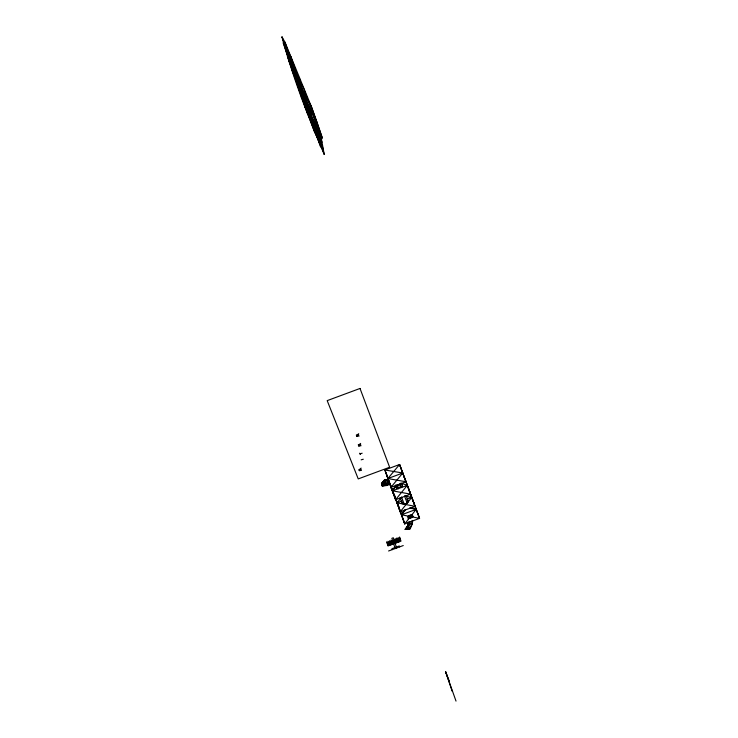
<?xml version="1.0" encoding="UTF-8"?>
<svg xmlns="http://www.w3.org/2000/svg" width="738" height="738" viewBox="0 0 738 738"><rect width="100%" height="100%" fill="white"/><g stroke="black" fill="none" stroke-linecap="round" stroke-linejoin="round"><path stroke-width="1.11" d="M412.625 520.677L412.376 523.869L410.171 528.842L405.254 529.284L407.745 527.227L408.797 523.104L408.4 521.969L407.394 526.231L405.254 529.284L409.738 528.934L411.684 524.248L411.896 520.88M309.96 116.659L310.394 112.6M408.077 525.225L408.584 523.408M409.821 527.845L409.738 528.934L407.394 526.231L405.254 529.284L408.529 528.131L409.904 523.86L409.894 521.655M381.454 483.777L384.553 479.977L388.262 479.396L388.446 479.931L384.793 480.696L381.454 483.777L381.767 484.608M381.611 484.193L381.767 482.984L384.553 479.977L388.262 479.396M395.891 484.903L392.478 490.816L410.605 494.156L399.572 464.506L384.839 469.968L404.747 523.869L419.553 518.371L399.572 464.506L387.828 478.556L395.586 499.727L410.605 494.156M404.387 509.958L401.564 514.773L419.553 518.371L399.572 464.506M389.046 481.582L385.421 482.403L381.915 485.161L384.793 480.696L384.553 479.977L383.16 481.48L384.636 480.124M398.059 504.829L393.981 494.073L404.747 523.869L416.177 509.349L410.881 507.55M412.459 515.059L408.049 516.701L408.538 518.058L409.885 518.334L412.099 517.513L412.957 516.415L412.459 515.059L411.112 514.792L408.907 515.613L408.049 516.701L408.188 518.805M405.845 509.405L401.564 514.773L416.177 509.349L409.498 508.048M407.68 499.912L408.326 501.683L407.173 503.122L404.212 504.229L401.5 496.942M406.168 496.342L411.758 497.384L400.19 511.858L393.981 494.073M419.553 518.371L408.511 488.685L415.097 506.323L397.044 502.846L401.371 497.504M400.835 483.076L407.302 485.318L395.586 499.727L390.199 484.285M386.537 474.838L392.478 490.816L397.155 485.134L400.116 484.036L401.896 484.359L402.542 486.093L401.38 487.514L392.478 490.816L390.9 487.366L402.754 473.021L384.839 469.968L388.308 479.11M395.992 486.545L397.155 485.134L398.409 488.621L396.61 488.288L395.992 486.545L401.896 484.359M357.745 435.466L356.897 436.472L356.334 434.986M359.701 445.162L358.853 446.158L358.299 444.673M389.765 483.473L388.336 484.598L382.247 486.028L381.767 484.737M361.537 470.318L359.332 470.733L358.972 469.82L361.15 468.104M356.482 435.42L358.714 433.704M358.447 445.115L360.661 443.409M382.247 486.028L386.638 485.512L389.876 483.722M411.684 524.248L412.376 523.869L409.904 523.86L408.797 523.104L409.904 523.86M385.956 483.805L382.081 485.595L389.406 482.523L389.913 483.98M361.159 469.359L359.055 469.958M362.164 453.215L360.043 453.833M363.281 459.23L361.159 459.839M358.733 435.014L356.592 435.641M360.688 444.71L358.548 445.328M402.754 473.021L387.828 478.556L406.02 481.757L404.083 476.711M390.9 487.366L406.02 481.757M402.542 486.093L396.61 488.288L398.409 488.621M407.302 485.318L401.38 487.514L400.116 484.036M397.044 502.846L401.952 501.028M406.859 499.211L411.758 497.384M415.097 506.323L400.19 511.858L398.465 505.899L404.747 523.869M408.538 518.058L412.957 516.415M387.026 542.817L399.904 538.039M387.358 543.86L400.254 539.072M387.69 544.902L400.605 540.115M388.585 550.991L403.252 545.548M405.254 529.284L407.081 528.712M361.076 445.724L358.806 445.983M359.129 436.038L356.841 436.296M384.692 485.152L386.638 485.512L384.793 480.696M407.394 526.231L407.994 526.637M407.745 527.227L408.529 528.131M281.981 36.9L284.923 42.112L311.316 106.429L317.469 123.486L322.257 137.822L321.473 139.344L324.222 154.316C307.691 116.217 292.718 77.038 281.981 36.9L320.578 146.936M456.019 701.1L445.604 671.737L452.209 691.34M300.449 80.488L287.396 56.337L307.377 113.2L321.989 142.157M288.484 60.295L303.945 89.123L321.473 139.344L304.545 105.977M291.455 68.948L295.182 77.186L294.351 74.4L311.316 106.429L322.257 137.822L302.645 98.449M302.515 92.333L305.919 98.818L311.159 113.818L307.663 107.038M296.648 83.477L305.098 99.713M307.497 104.326L317.469 123.486M386.537 479.626L388.437 484.801M301.27 96.862L303.429 101.069M293.429 69.51L304.582 95.986M296.694 78.828C300.274 88.385 304.24 97.84 306.814 107.674M445.604 671.737L449.331 681.312M406.011 495.447L408.326 501.683M404.47 495.844L407.173 503.131L406.85 502.227M400.088 497.643L402.404 503.879L401.776 502.098M411.112 514.792L412.099 517.513M408.907 515.613L409.885 518.334M409.562 528.436L409.738 528.934M284.923 42.112L324.222 154.316M386.002 473.021L389 481.637M390.162 484.709L393.253 493.574M359.793 453.187L360.292 454.479M399.553 537.006L400.955 541.157L388.022 545.954L386.694 541.775M398.105 537.541L399.498 541.692M396.657 538.076L398.04 542.236M399.59 546.913L399.276 545.972L391.952 548.694L392.256 549.635M395.208 538.62L396.583 542.781M396.657 548.002L393.308 537.781L391.86 538.316L395.19 548.546M390.863 540.234L392.21 544.404M389.415 540.769L390.753 544.939M387.967 541.305L389.295 545.483M408.935 516.609L409 518.602M360.015 388.456L327.192 400.623L358.234 478.907L389.627 467.265L360.015 388.456M290.901 56.9L283.115 42.832L314.102 131.06L323.373 149.703L290.901 56.9M296.436 80.756L290.707 64.437L296.436 80.756M305.329 104.787L301.418 94.934L306.98 110.783L305.329 104.787M404.212 504.229L403.889 503.334L404.212 504.229"/></g></svg>
